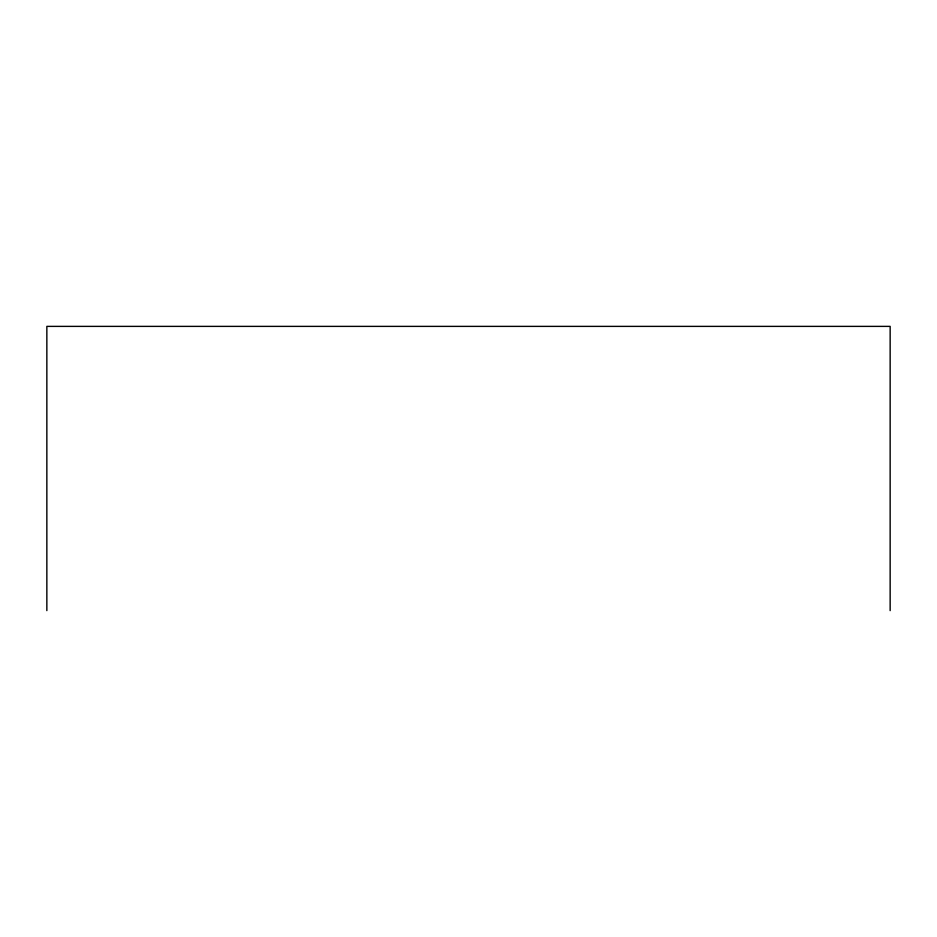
<?xml version="1.0" encoding="UTF-8"?>
<svg xmlns="http://www.w3.org/2000/svg" width="937" height="937" viewBox="0 0 937 937"><rect width="100%" height="100%" fill="white"/><g stroke="black" fill="none" stroke-linecap="round" stroke-linejoin="round"><path stroke-width="1.41" d="M890.15 610.619L890.15 326.381L46.85 326.381L46.85 610.619"/></g></svg>
